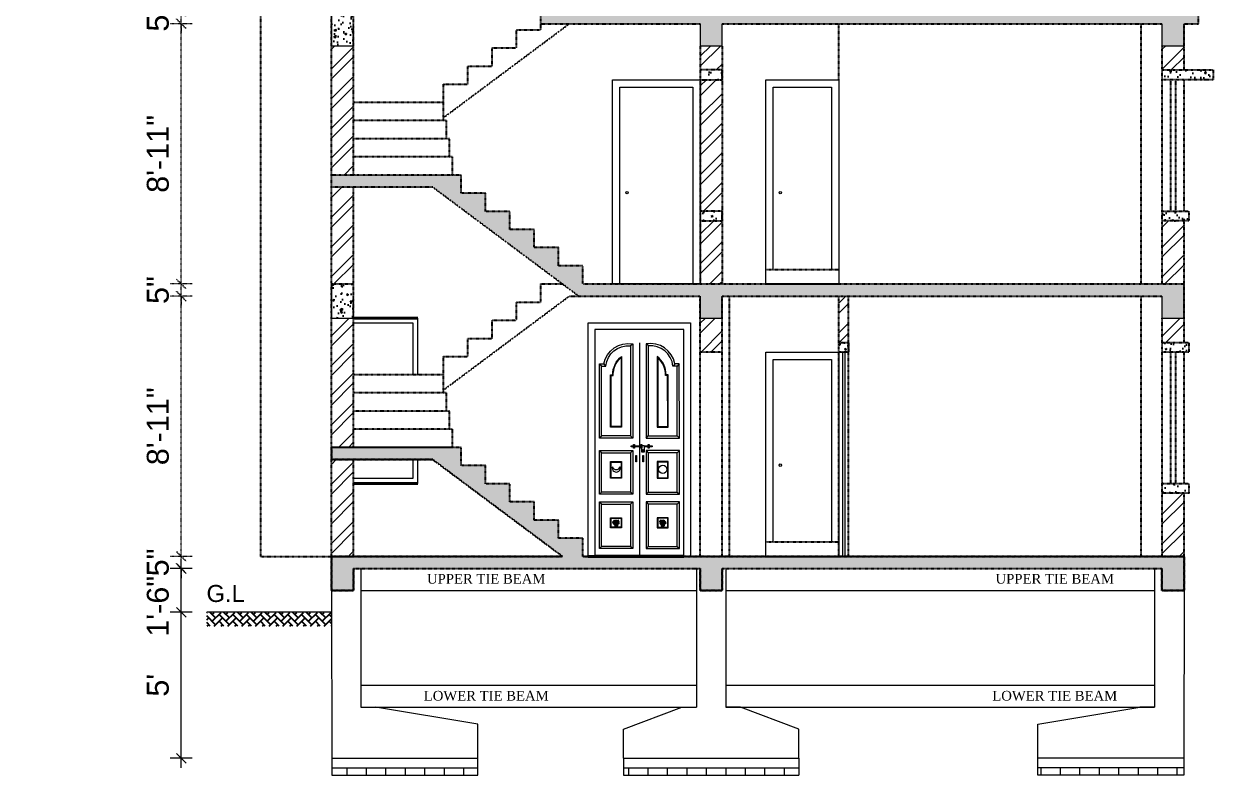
# Model space of a CAD drawing. Header units: inches. Extents: x -111 to 45239, y -6849 to 1261.
# Drawn here: x 26118.9 to 26607.8, y -5970.6 to -5661.6 of the extents above; entities that cross this region are included whole.
import ezdxf

# ---------------------------------------------------------------- set-up
doc = ezdxf.new("R2010")
doc.units = ezdxf.units.IN
doc.header["$LTSCALE"] = 0.5
doc.header["$MEASUREMENT"] = 0
doc.header["$PDMODE"] = 66
doc.linetypes.add('DASH', pattern=[0.35, 0.25, -0.1])
doc.layers.add('A-Wall', color=7, linetype='Continuous')
for name, color, linetype, lineweight in [('A_Title Text', 105, 'Continuous', 60), ('Dimention', 5, 'Continuous', 20), ('door', 202, 'Continuous', 5), ('ELEVATION', 85, 'Continuous', 9), ('Toilet', 7, 'Continuous', 25), ('wall', 20, 'Continuous', 40), ('window', 6, 'Continuous', 13)]:
    doc.layers.add(name, color=color, linetype=linetype, lineweight=lineweight)
doc.styles.add('arial', font='arial.ttf')
doc.styles.get("Standard").update_dxf_attribs({"font": 'arial.ttf'})
doc.dimstyles.new('Sudeep', dxfattribs={"dimtxt": 6, "dimasz": 4, "dimexe": 4.5, "dimexo": 4.5, "dimgap": 5, "dimtad": 1, "dimdec": 0, "dimlunit": 4, "dimtxsty": 'arial', "dimblk": 'OBLIQUE', "dimcen": 250, "dimdle": 4, "dimclrd": 86, "dimclre": 5, "dimclrt": 1, "dimadec": 0, "dimazin": 0, "dimtfac": 1, "dimtdec": 0, "dimtix": 1, "dimtmove": 1, "dimatfit": 3, "dimldrblk": 'OBLIQUE', "dimfxl": 4.5, "dimfxlon": 1, "dimfrac": 2, "dimlwd": 15, "dimlwe": 13, "dimarcsym": 0})
pattern_1 = [(50, (6466.97, -3563.903), (7.1726018, -0.6275213), [0.75, -8.25]), (355, (6466.97, -3563.903), (-1.3875133, 7.5219213), [0.6, -6.6]), (100.451444, (6467.568, -3563.955), (5.7850885, 6.8944), [0.637402, -7.011421]), (46.1842, (6466.97, -3561.903), (10.6724133, -1.655193), [1.125, -12.375]), (96.635635, (6467.859, -3562.041), (9.3466195, 9.741186), [0.9561034, -10.5171376]), (351.184164, (6466.97, -3561.903), (9.3466195, 9.741186), [0.9, -9.9]), (21, (6467.97, -3562.403), (5.9690705, -4.0261889), [0.75, -8.25]), (326, (6467.97, -3562.403), (2.4331533, 7.2515005), [0.6, -6.6]), (71.451445, (6468.4675, -3562.738), (8.4022238, 3.2253115), [0.637402, -7.011421]), (37.5, (6466.97, -3563.9027), (0.12159855, 3.32893854), [0, -6.52, 0, -6.7, 0, -6.625]), (7.5, (6466.97, -3563.9027), (2.6306954, 3.9441171), [0, -3.82, 0, -6.37, 0, -2.525]), (327.5, (6464.74, -3563.9027), (5.33822436, -0.2255487), [0, -2.5, 0, -7.8, 0, -10.35]), (317.5, (6463.74, -3563.9027), (5.8318617, 1.0010498), [0, -3.25, 0, -5.18, 0, -7.35])]
pattern_2 = [(45, (6466.97, -3563.903), (-6.098796, 6.098796), []), (45, (6471.036, -3563.903), (-6.098796, 6.098796), [])]

# ---------------------------------------------------------------- blocks, each defined once
blk = doc.blocks.new('_Oblique')
at = {"color": 0, "linetype": 'ByBlock', "lineweight": -2}
blk.add_line((-0.5, -0.5), (0.5, 0.5), dxfattribs=at)
blk = doc.blocks.new('*D1497')
at = {"layer": 'A_Title Text', "color": 86, "lineweight": 15, "transparency": 16777216}
blk.add_line((26183.62, -5967.61), (26183.62, -5899.61), dxfattribs=at)
at = {"layer": 'A_Title Text', "color": 5, "lineweight": 13, "transparency": 16777216}
for p, q in [((26188.12, -5903.61), (26179.12, -5903.61)), ((26188.12, -5963.61), (26179.12, -5963.61))]:
    blk.add_line(p, q, dxfattribs=at)
at = {"layer": 'Defpoints', "color": 0, "transparency": 16777216}
for p in [(26183.62, -5903.61), (26245.41, -5903.61), (26245.49, -5963.61)]:
    blk.add_point(p, dxfattribs=at)
at = {"layer": 'A_Title Text', "color": 86, "lineweight": 15, "transparency": 16777216, "xscale": 4, "yscale": 4, "zscale": 4}
for p, rotation in [((26183.62, -5903.61), 90), ((26183.62, -5963.61), 270)]:
    blk.add_blockref('_Oblique', p, dxfattribs=dict(at, rotation=rotation))
at = {"layer": 'A_Title Text', "color": 1, "transparency": 16777216, "insert": (26174.04, -5933.61), "char_height": 9, "attachment_point": 5, "rotation": 90, "style": 'arial'}
blk.add_mtext("5'", dxfattribs=at)
blk = doc.blocks.new('*D1495')
at = {"layer": 'A_Title Text', "color": 86, "lineweight": 15, "transparency": 16777216}
blk.add_line((26183.62, -5907.61), (26183.62, -5881.61), dxfattribs=at)
at = {"layer": 'A_Title Text', "color": 5, "lineweight": 13, "transparency": 16777216}
for p, q in [((26188.12, -5885.61), (26179.12, -5885.61)), ((26188.12, -5903.61), (26179.12, -5903.61))]:
    blk.add_line(p, q, dxfattribs=at)
at = {"layer": 'Defpoints', "color": 0, "transparency": 16777216}
for p in [(26183.62, -5885.61), (26254.46, -5885.61), (26245.41, -5903.61)]:
    blk.add_point(p, dxfattribs=at)
at = {"layer": 'A_Title Text', "color": 86, "lineweight": 15, "transparency": 16777216, "xscale": 4, "yscale": 4, "zscale": 4}
for p, rotation in [((26183.62, -5885.61), 90), ((26183.62, -5903.61), 270)]:
    blk.add_blockref('_Oblique', p, dxfattribs=dict(at, rotation=rotation))
at = {"layer": 'A_Title Text', "color": 1, "transparency": 16777216, "insert": (26174.03, -5901.15), "char_height": 9, "attachment_point": 5, "rotation": 90, "style": 'arial'}
blk.add_mtext('1\'-6"', dxfattribs=at)
blk = doc.blocks.new('*D1496')
at = {"layer": 'A_Title Text', "color": 86, "linetype": 'DASH', "lineweight": 15, "ltscale": 0.1, "transparency": 16777216}
for p, q in [((26183.62, -5880.61), (26183.62, -5876.61)), ((26183.62, -5885.61), (26183.62, -5880.61)), ((26183.62, -5885.61), (26183.62, -5889.61))]:
    blk.add_line(p, q, dxfattribs=at)
at = {"layer": 'A_Title Text', "color": 5, "linetype": 'DASH', "lineweight": 13, "ltscale": 0.1, "transparency": 16777216}
for p, q in [((26188.12, -5880.61), (26179.12, -5880.61)), ((26188.12, -5885.61), (26179.12, -5885.61))]:
    blk.add_line(p, q, dxfattribs=at)
at = {"layer": 'Defpoints', "color": 0, "linetype": 'DASH', "ltscale": 0.1, "transparency": 16777216}
for p in [(26183.62, -5880.61), (26216.35, -5880.61), (26254.46, -5885.61)]:
    blk.add_point(p, dxfattribs=at)
at = {"layer": 'A_Title Text', "color": 86, "linetype": 'DASH', "lineweight": 15, "ltscale": 0.1, "transparency": 16777216, "xscale": 4, "yscale": 4, "zscale": 4}
for p, rotation in [((26183.62, -5880.61), 270), ((26183.62, -5885.61), 90)]:
    blk.add_blockref('_Oblique', p, dxfattribs=dict(at, rotation=rotation))
at = {"layer": 'A_Title Text', "color": 1, "linetype": 'DASH', "ltscale": 0.1, "transparency": 16777216, "insert": (26174.04, -5883.11), "char_height": 9, "attachment_point": 5, "rotation": 90, "style": 'arial'}
blk.add_mtext('5"', dxfattribs=at)
blk = doc.blocks.new('*D1498')
at = {"layer": 'A_Title Text', "color": 86, "linetype": 'DASH', "lineweight": 15, "ltscale": 0.1, "transparency": 16777216}
blk.add_line((26183.62, -5884.61), (26183.62, -5769.61), dxfattribs=at)
at = {"layer": 'A_Title Text', "color": 5, "linetype": 'DASH', "lineweight": 13, "ltscale": 0.1, "transparency": 16777216}
for p, q in [((26188.12, -5773.61), (26179.12, -5773.61)), ((26188.12, -5880.61), (26179.12, -5880.61))]:
    blk.add_line(p, q, dxfattribs=at)
at = {"layer": 'Defpoints', "color": 0, "linetype": 'DASH', "ltscale": 0.1, "transparency": 16777216}
for p in [(26183.62, -5773.61), (26347, -5773.61), (26216.35, -5880.61)]:
    blk.add_point(p, dxfattribs=at)
at = {"layer": 'A_Title Text', "color": 86, "linetype": 'DASH', "lineweight": 15, "ltscale": 0.1, "transparency": 16777216, "xscale": 4, "yscale": 4, "zscale": 4}
for p, rotation in [((26183.62, -5773.61), 90), ((26183.62, -5880.61), 270)]:
    blk.add_blockref('_Oblique', p, dxfattribs=dict(at, rotation=rotation))
at = {"layer": 'A_Title Text', "color": 1, "linetype": 'DASH', "ltscale": 0.1, "transparency": 16777216, "insert": (26174.03, -5827.11), "char_height": 9, "attachment_point": 5, "rotation": 90, "style": 'arial'}
blk.add_mtext('8\'-11"', dxfattribs=at)
blk = doc.blocks.new('*D1499')
at = {"layer": 'A_Title Text', "color": 86, "linetype": 'DASH', "lineweight": 15, "ltscale": 0.1, "transparency": 16777216}
for p, q in [((26183.62, -5768.61), (26183.62, -5764.61)), ((26183.62, -5773.61), (26183.62, -5768.61)), ((26183.62, -5773.61), (26183.62, -5777.61))]:
    blk.add_line(p, q, dxfattribs=at)
at = {"layer": 'A_Title Text', "color": 5, "linetype": 'DASH', "lineweight": 13, "ltscale": 0.1, "transparency": 16777216}
for p, q in [((26188.12, -5768.61), (26179.12, -5768.61)), ((26188.12, -5773.61), (26179.12, -5773.61))]:
    blk.add_line(p, q, dxfattribs=at)
at = {"layer": 'Defpoints', "color": 0, "linetype": 'DASH', "ltscale": 0.1, "transparency": 16777216}
for p in [(26183.62, -5768.61), (26348.67, -5768.61), (26347, -5773.61)]:
    blk.add_point(p, dxfattribs=at)
at = {"layer": 'A_Title Text', "color": 86, "linetype": 'DASH', "lineweight": 15, "ltscale": 0.1, "transparency": 16777216, "xscale": 4, "yscale": 4, "zscale": 4}
for p, rotation in [((26183.62, -5768.61), 270), ((26183.62, -5773.61), 90)]:
    blk.add_blockref('_Oblique', p, dxfattribs=dict(at, rotation=rotation))
at = {"layer": 'A_Title Text', "color": 1, "linetype": 'DASH', "ltscale": 0.1, "transparency": 16777216, "insert": (26174.04, -5771.11), "char_height": 9, "attachment_point": 5, "rotation": 90, "style": 'arial'}
blk.add_mtext('5"', dxfattribs=at)
blk = doc.blocks.new('*D1500')
at = {"layer": 'A_Title Text', "color": 5, "linetype": 'DASH', "lineweight": 13, "ltscale": 0.1, "transparency": 16777216}
for p, q in [((26188.12, -5661.61), (26179.12, -5661.61)), ((26188.12, -5768.61), (26179.12, -5768.61))]:
    blk.add_line(p, q, dxfattribs=at)
at = {"layer": 'A_Title Text', "color": 86, "linetype": 'DASH', "lineweight": 15, "ltscale": 0.1, "transparency": 16777216}
blk.add_line((26183.62, -5772.61), (26183.62, -5657.61), dxfattribs=at)
at = {"layer": 'Defpoints', "color": 0, "linetype": 'DASH', "ltscale": 0.1, "transparency": 16777216}
for p in [(26183.62, -5661.61), (26343.12, -5661.61), (26348.67, -5768.61)]:
    blk.add_point(p, dxfattribs=at)
at = {"layer": 'A_Title Text', "color": 86, "linetype": 'DASH', "lineweight": 15, "ltscale": 0.1, "transparency": 16777216, "xscale": 4, "yscale": 4, "zscale": 4}
for p, rotation in [((26183.62, -5661.61), 90), ((26183.62, -5768.61), 270)]:
    blk.add_blockref('_Oblique', p, dxfattribs=dict(at, rotation=rotation))
at = {"layer": 'A_Title Text', "color": 1, "linetype": 'DASH', "ltscale": 0.1, "transparency": 16777216, "insert": (26174.03, -5715.11), "char_height": 9, "attachment_point": 5, "rotation": 90, "style": 'arial'}
blk.add_mtext('8\'-11"', dxfattribs=at)
blk = doc.blocks.new('*D1501')
at = {"layer": 'A_Title Text', "color": 5, "linetype": 'DASH', "lineweight": 13, "ltscale": 0.1, "transparency": 16777216}
for p, q in [((26188.12, -5656.61), (26179.12, -5656.61)), ((26188.12, -5661.61), (26179.12, -5661.61))]:
    blk.add_line(p, q, dxfattribs=at)
at = {"layer": 'A_Title Text', "color": 86, "linetype": 'DASH', "lineweight": 15, "ltscale": 0.1, "transparency": 16777216}
for p, q in [((26183.62, -5656.61), (26183.62, -5652.61)), ((26183.62, -5661.61), (26183.62, -5656.61)), ((26183.62, -5661.61), (26183.62, -5665.61))]:
    blk.add_line(p, q, dxfattribs=at)
at = {"layer": 'Defpoints', "color": 0, "linetype": 'DASH', "ltscale": 0.1, "transparency": 16777216}
for p in [(26183.62, -5656.61), (26331.46, -5656.61), (26343.12, -5661.61)]:
    blk.add_point(p, dxfattribs=at)
at = {"layer": 'A_Title Text', "color": 86, "linetype": 'DASH', "lineweight": 15, "ltscale": 0.1, "transparency": 16777216, "xscale": 4, "yscale": 4, "zscale": 4}
for p, rotation in [((26183.62, -5656.61), 270), ((26183.62, -5661.61), 90)]:
    blk.add_blockref('_Oblique', p, dxfattribs=dict(at, rotation=rotation))
at = {"layer": 'A_Title Text', "color": 1, "linetype": 'DASH', "ltscale": 0.1, "transparency": 16777216, "insert": (26174.04, -5659.11), "char_height": 9, "attachment_point": 5, "rotation": 90, "style": 'arial'}
blk.add_mtext('5"', dxfattribs=at)
blk = doc.blocks.new('*D1507')
at = {"layer": 'A_Title Text', "color": 86, "linetype": 'DASH', "lineweight": 15, "ltscale": 0.1, "transparency": 16777216}
blk.add_line((-95.9, -5456.61), (-95.9, -5884.61), dxfattribs=at)
at = {"layer": 'A_Title Text', "color": 5, "linetype": 'DASH', "lineweight": 13, "ltscale": 0.1, "transparency": 16777216}
for p, q in [((-91.4, -5460.61), (-100.4, -5460.61)), ((-91.4, -5880.61), (-100.4, -5880.61))]:
    blk.add_line(p, q, dxfattribs=at)
at = {"layer": 'Defpoints', "color": 0, "linetype": 'DASH', "ltscale": 0.1, "transparency": 16777216}
for p in [(26245.41, -5460.61), (-95.9, -5880.61), (0, -5880.61)]:
    blk.add_point(p, dxfattribs=at)
at = {"layer": 'A_Title Text', "color": 86, "linetype": 'DASH', "lineweight": 15, "ltscale": 0.1, "transparency": 16777216, "xscale": 4, "yscale": 4, "zscale": 4}
for p, rotation in [((-95.9, -5460.61), 90), ((-95.9, -5880.61), 270)]:
    blk.add_blockref('_Oblique', p, dxfattribs=dict(at, rotation=rotation))
at = {"layer": 'A_Title Text', "color": 1, "linetype": 'DASH', "ltscale": 0.1, "transparency": 16777216, "insert": (-105.5, -5670.61), "char_height": 9, "attachment_point": 5, "rotation": 90, "style": 'arial'}
blk.add_mtext("35'", dxfattribs=at)

msp = doc.modelspace()

# ---------------------------------------------------------------- hatches: boundary and pattern name
at = {"ltscale": 5}
h = msp.add_hatch(dxfattribs=at)
h.set_pattern_fill('AR-HBONE', color=1, scale=0.5, style=0)
h.set_pattern_definition([(135, (1289186.6384, 758555.7427), (-2e-16, 2.8284271247), [6, -2]), (45, (1289185.2242, 758557.1569), (-2e-16, 2.8284271247), [6, -2])])
h.paths.add_polyline_path([(26245.41, -5909.31), (26245.41, -5903.66), (26194.1, -5903.66), (26194.1, -5909.31)])
at = {"layer": 'A-Wall', "ltscale": 40, "true_color": 0xf26722}
h = msp.add_hatch(dxfattribs=at)
h.set_pattern_fill('AR-CONC', color=30)
h.set_pattern_definition(pattern_1)
h.paths.add_polyline_path([(26245.41, -5670.61), (26254.47, -5670.61), (26254.47, -5661.61), (26254.47, -5656.61), (26245.41, -5656.61)])
h = msp.add_hatch(dxfattribs=at)
h.set_pattern_fill('AR-CONC', color=30)
h.set_pattern_definition(pattern_1)
h.paths.add_polyline_path([(26405.97, -5661.61), (26586.69, -5661.61), (26586.69, -5670.61), (26595.85, -5670.61), (26595.85, -5661.61), (26601.85, -5661.61), (26601.85, -5656.61), (26595.85, -5656.61), (26331.46, -5656.61), (26331.46, -5661.61), (26396.97, -5661.61), (26396.97, -5670.61), (26405.97, -5670.61)])
h = msp.add_hatch(dxfattribs=at)
h.set_pattern_fill('AR-CONC', color=30)
h.set_pattern_definition(pattern_1)
h.paths.add_polyline_path([(26405.97, -5684.61), (26405.97, -5680.61), (26396.97, -5680.61), (26396.97, -5684.61)])
h = msp.add_hatch(dxfattribs=at)
h.set_pattern_fill('AR-CONC', color=30)
h.set_pattern_definition(pattern_1)
h.paths.add_polyline_path([(26595.85, -5684.61), (26607.85, -5684.61), (26607.85, -5680.61), (26586.85, -5680.61), (26586.85, -5684.61)])
h = msp.add_hatch(dxfattribs=at)
h.set_pattern_fill('AR-CONC', color=30)
h.set_pattern_definition(pattern_1)
h.paths.add_polyline_path([(26396.97, -5773.61), (26396.97, -5782.61), (26405.97, -5782.61), (26405.97, -5773.61), (26586.69, -5773.61), (26586.69, -5782.61), (26595.85, -5782.61), (26595.85, -5768.61), (26348.67, -5768.61), (26348.67, -5761.14), (26338.67, -5761.14), (26338.67, -5753.67), (26328.67, -5753.67), (26328.67, -5746.21), (26318.67, -5746.21), (26318.67, -5738.74), (26308.67, -5738.74), (26308.67, -5731.27), (26298.67, -5731.27), (26298.67, -5723.81), (26295.17, -5723.81), (26245.41, -5723.81), (26245.41, -5728.81), (26287, -5728.81), (26347, -5773.61)])
h = msp.add_hatch(dxfattribs=at)
h.set_pattern_fill('AR-CONC', color=30)
h.set_pattern_definition(pattern_1)
h.paths.add_polyline_path([(26396.97, -5738.61), (26396.97, -5742.61), (26405.97, -5742.61), (26405.97, -5738.61)])
h = msp.add_hatch(dxfattribs=at)
h.set_pattern_fill('AR-CONC', color=30)
h.set_pattern_definition(pattern_1)
h.paths.add_polyline_path([(26597.85, -5738.61), (26595.85, -5738.61), (26586.85, -5738.61), (26586.85, -5742.61), (26597.85, -5742.61)])
h = msp.add_hatch(dxfattribs=at)
h.set_pattern_fill('AR-CONC', color=30)
h.set_pattern_definition(pattern_1)
h.paths.add_polyline_path([(26245.41, -5782.61), (26254.47, -5782.61), (26254.47, -5768.61), (26245.41, -5768.61)])
h = msp.add_hatch(dxfattribs=at)
h.set_pattern_fill('AR-CONC', color=30)
h.set_pattern_definition(pattern_1)
h.paths.add_polyline_path([(26457.97, -5792.61), (26453.97, -5792.61), (26453.97, -5796.61), (26457.97, -5796.61)])
h = msp.add_hatch(dxfattribs=at)
h.set_pattern_fill('AR-CONC', color=30)
h.set_pattern_definition(pattern_1)
h.paths.add_polyline_path([(26597.85, -5796.61), (26597.85, -5792.61), (26586.85, -5792.61), (26586.85, -5796.61)])
h = msp.add_hatch(dxfattribs=at)
h.set_pattern_fill('AR-CONC', color=30)
h.set_pattern_definition(pattern_1)
h.paths.add_polyline_path([(26595.85, -5880.61), (26586.85, -5880.61), (26348.67, -5880.61), (26348.67, -5873.14), (26338.67, -5873.14), (26338.67, -5865.67), (26328.67, -5865.67), (26328.67, -5858.21), (26318.67, -5858.21), (26318.67, -5850.74), (26308.67, -5850.74), (26308.67, -5843.27), (26298.67, -5843.27), (26298.67, -5835.81), (26295.17, -5835.81), (26245.41, -5835.81), (26245.41, -5840.81), (26287, -5840.81), (26340.31, -5880.61), (26245.41, -5880.61), (26245.41, -5894.61), (26254.47, -5894.61), (26254.47, -5885.61), (26396.97, -5885.61), (26396.97, -5894.61), (26405.97, -5894.61), (26405.97, -5885.61), (26586.69, -5885.61), (26586.69, -5894.61), (26595.85, -5894.61)])
h = msp.add_hatch(dxfattribs=at)
h.set_pattern_fill('AR-CONC', color=30)
h.set_pattern_definition(pattern_1)
h.paths.add_polyline_path([(26597.85, -5854.61), (26597.85, -5850.61), (26595.85, -5850.61), (26586.85, -5850.61), (26586.85, -5854.61)])
at = {"layer": 'Dimention', "ltscale": 40, "true_color": 0xf26722}
h = msp.add_hatch(dxfattribs=at)
h.set_pattern_fill('ANSI32', color=30, scale=23)
h.set_pattern_definition(pattern_2)
h.paths.add_polyline_path([(26245.41, -5723.81), (26254.47, -5723.81), (26254.47, -5670.61), (26245.41, -5670.61)])
h = msp.add_hatch(dxfattribs=at)
h.set_pattern_fill('ANSI32', color=30, scale=23)
h.set_pattern_definition(pattern_2)
h.paths.add_polyline_path([(26405.97, -5680.61), (26405.97, -5670.61), (26396.97, -5670.61), (26396.97, -5680.61)])
h = msp.add_hatch(dxfattribs=at)
h.set_pattern_fill('ANSI32', color=30, scale=23)
h.set_pattern_definition(pattern_2)
h.paths.add_polyline_path([(26595.85, -5670.61), (26586.85, -5670.61), (26586.85, -5680.61), (26595.85, -5680.61)])
h = msp.add_hatch(dxfattribs=at)
h.set_pattern_fill('ANSI32', color=30, scale=23)
h.set_pattern_definition(pattern_2)
h.paths.add_polyline_path([(26396.97, -5738.61), (26405.97, -5738.61), (26405.97, -5684.61), (26396.97, -5684.61)])
h = msp.add_hatch(dxfattribs=at)
h.set_pattern_fill('ANSI32', color=30, scale=23)
h.set_pattern_definition(pattern_2)
h.paths.add_polyline_path([(26245.41, -5768.61), (26254.47, -5768.61), (26254.47, -5728.81), (26245.41, -5728.81)])
h = msp.add_hatch(dxfattribs=at)
h.set_pattern_fill('ANSI32', color=30, scale=23)
h.set_pattern_definition(pattern_2)
h.paths.add_polyline_path([(26396.97, -5768.61), (26405.97, -5768.61), (26405.97, -5742.61), (26396.97, -5742.61)])
h = msp.add_hatch(dxfattribs=at)
h.set_pattern_fill('ANSI32', color=30, scale=23)
h.set_pattern_definition(pattern_2)
h.paths.add_polyline_path([(26586.85, -5768.61), (26595.85, -5768.61), (26595.85, -5742.61), (26586.85, -5742.61)])
h = msp.add_hatch(dxfattribs=at)
h.set_pattern_fill('ANSI32', color=30, scale=23)
h.set_pattern_definition(pattern_2)
h.paths.add_polyline_path([(26457.97, -5773.61), (26453.97, -5773.61), (26453.97, -5792.61), (26457.97, -5792.61)])
h = msp.add_hatch(dxfattribs=at)
h.set_pattern_fill('ANSI32', color=30, scale=23)
h.set_pattern_definition(pattern_2)
h.paths.add_polyline_path([(26245.41, -5835.81), (26254.47, -5835.81), (26254.47, -5782.61), (26245.41, -5782.61)])
h = msp.add_hatch(dxfattribs=at)
h.set_pattern_fill('ANSI32', color=30, scale=23)
h.set_pattern_definition(pattern_2)
h.paths.add_polyline_path([(26396.97, -5796.61), (26405.97, -5796.61), (26405.97, -5782.61), (26396.97, -5782.61)])
h = msp.add_hatch(dxfattribs=at)
h.set_pattern_fill('ANSI32', color=30, scale=23)
h.set_pattern_definition(pattern_2)
h.paths.add_polyline_path([(26586.85, -5792.61), (26595.85, -5792.61), (26595.85, -5782.61), (26586.85, -5782.61)])
h = msp.add_hatch(dxfattribs=at)
h.set_pattern_fill('ANSI32', color=30, scale=23)
h.set_pattern_definition(pattern_2)
h.paths.add_polyline_path([(26254.47, -5840.81), (26245.41, -5840.81), (26245.41, -5880.61), (26254.47, -5880.61)])
h = msp.add_hatch(dxfattribs=at)
h.set_pattern_fill('ANSI32', color=30, scale=23)
h.set_pattern_definition(pattern_2)
h.paths.add_polyline_path([(26595.85, -5854.61), (26586.85, -5854.61), (26586.85, -5880.61), (26595.85, -5880.61)])
at = {"layer": 'ELEVATION'}
h = msp.add_hatch(dxfattribs=at)
h.set_pattern_fill('AR-B88', color=256)
h.set_pattern_definition([(0, (-79028.218, 11000.805), (0, 8), []), (90, (-79028.218, 11000.805), (-4, 8), [8, -8])])
h.paths.add_polyline_path([(26245.49, -5967.61), (26245.49, -5970.61), (26305.49, -5970.61), (26305.49, -5967.61)])
h = msp.add_hatch(dxfattribs=at)
h.set_pattern_fill('AR-B88', color=256)
h.set_pattern_definition([(0, (-79032.439, 11000.805), (0, 8), []), (90, (-79032.439, 11000.805), (-4, 8), [8, -8])])
h.paths.add_polyline_path([(26437.47, -5970.61), (26437.47, -5967.61), (26365.47, -5967.61), (26365.47, -5970.61)])
h = msp.add_hatch(dxfattribs=at)
h.set_pattern_fill('AR-B88', color=256)
h.set_pattern_definition([(0, (-79006.9305, 11000.805), (0, 8), []), (90, (-79006.9305, 11000.805), (-4, 8), [8, -8])])
h.paths.add_polyline_path([(26595.74, -5970.61), (26595.74, -5967.61), (26535.74, -5967.61), (26535.74, -5970.61)])

# ---------------------------------------------------------------- linework, layer by layer
at = {"layer": 'door'}
for p, q in [((26350.97, -5880.61), (26350.94, -5784.61)), ((26350.94, -5784.61), (26392.94, -5784.61)), ((26353.68, -5787.35), (26353.71, -5880.61)), ((26390.2, -5787.35), (26353.68, -5787.35)), ((26390.23, -5880.61), (26390.2, -5787.35)), ((26392.94, -5784.61), (26392.97, -5880.61)), ((26368.29, -5793.97), (26369.2, -5793.21)), ((26371.94, -5792.82), (26371.97, -5880.15)), ((26375.6, -5793.97), (26374.68, -5793.21)), ((26355.51, -5801.42), (26356.42, -5802.34)), ((26357.34, -5801.42), (26358, -5802.34)), ((26386.55, -5801.42), (26385.89, -5802.34)), ((26388.38, -5801.42), (26387.46, -5802.34)), ((26356.45, -5831.1), (26355.53, -5832.01)), ((26369.23, -5832.01), (26368.32, -5831.1)), ((26374.71, -5832.01), (26375.62, -5831.1)), ((26387.49, -5831.1), (26388.4, -5832.01)), ((26355.53, -5837.1), (26356.45, -5838.02)), ((26369.23, -5837.1), (26368.32, -5838.02)), ((26374.71, -5837.1), (26375.62, -5838.02)), ((26388.4, -5837.1), (26387.49, -5838.02)), ((26356.45, -5854.17), (26355.53, -5855.08)), ((26369.23, -5855.08), (26368.32, -5854.17)), ((26374.71, -5855.08), (26375.62, -5854.17)), ((26387.49, -5854.17), (26388.4, -5855.08)), ((26355.53, -5858.17), (26356.45, -5859.09)), ((26369.23, -5858.17), (26368.32, -5859.09)), ((26374.71, -5858.17), (26375.62, -5859.09)), ((26388.4, -5858.17), (26387.49, -5859.09)), ((26361.45, -5866.99), (26360.85, -5866.65)), ((26361.45, -5866.99), (26360.9, -5866.93)), ((26361.4, -5866.74), (26361.04, -5866.17)), ((26361.4, -5866.74), (26361.21, -5866.69)), ((26361.95, -5866.59), (26361.26, -5866.2)), ((26361.85, -5866.59), (26361.31, -5866.35)), ((26361.55, -5866.2), (26361.36, -5865.95)), ((26361.65, -5867.04), (26361.4, -5866.74)), ((26361.6, -5867.14), (26361.4, -5867.14)), ((26361.75, -5866), (26361.45, -5865.9)), ((26361.55, -5866.59), (26361.45, -5866.55)), ((26361.75, -5867.28), (26361.45, -5866.99)), ((26361.55, -5866.2), (26361.7, -5865.86)), ((26361.55, -5866.59), (26361.55, -5866.2)), ((26361.65, -5867.04), (26361.55, -5866.59)), ((26361.75, -5867.28), (26361.65, -5867.04)), ((26361.75, -5866), (26361.95, -5865.76)), ((26362.44, -5866.64), (26361.75, -5866)), ((26361.95, -5867.38), (26361.75, -5867.28)), ((26361.95, -5866.59), (26361.85, -5866.59)), ((26361.91, -5866.16), (26362.1, -5866)), ((26362, -5865.85), (26361.95, -5865.61)), ((26361.95, -5866.59), (26362.44, -5866.05)), ((26362.19, -5867.43), (26361.95, -5866.59)), ((26362.1, -5867.63), (26361.95, -5867.38)), ((26362.08, -5865.92), (26362, -5865.85)), ((26362.12, -5865.86), (26362.04, -5865.7)), ((26362.04, -5866.27), (26362.05, -5865.94)), ((26362.05, -5865.94), (26362.19, -5865.78)), ((26362.05, -5866.15), (26362.19, -5866.02)), ((26362.1, -5866), (26362.2, -5865.54)), ((26362.44, -5866.05), (26362.19, -5865.66)), ((26362.19, -5866.02), (26362.27, -5865.85)), ((26362.19, -5867.43), (26362.39, -5867.09)), ((26362.3, -5865.85), (26362.35, -5865.56)), ((26362.54, -5865.86), (26362.39, -5865.81)), ((26362.39, -5867.09), (26362.44, -5866.64)), ((26362.44, -5866.05), (26362.74, -5865.9)), ((26362.49, -5866.59), (26362.54, -5866.35)), ((26362.59, -5866.99), (26362.49, -5866.59)), ((26362.54, -5865.86), (26362.64, -5865.71)), ((26362.79, -5866.2), (26362.54, -5865.86)), ((26362.54, -5866.35), (26362.88, -5866.15)), ((26362.69, -5867.33), (26362.59, -5866.99)), ((26362.64, -5867.58), (26362.69, -5867.33)), ((26362.76, -5866.05), (26362.71, -5865.68)), ((26362.74, -5865.9), (26362.88, -5865.66)), ((26362.93, -5866.3), (26362.76, -5866.05)), ((26362.98, -5866.55), (26362.83, -5865.86)), ((26362.83, -5867.58), (26363.08, -5866.89)), ((26362.88, -5866.15), (26363.18, -5865.76)), ((26362.93, -5865.97), (26362.98, -5865.66)), ((26362.99, -5866.15), (26362.93, -5865.97)), ((26362.93, -5867.33), (26362.98, -5866.55)), ((26362.98, -5866.25), (26363.03, -5865.81)), ((26363.18, -5866.79), (26362.98, -5866.25)), ((26363.08, -5866.89), (26363.38, -5866.64)), ((26363.23, -5865.63), (26363.27, -5865.76)), ((26363.23, -5866.77), (26363.31, -5866.52)), ((26363.26, -5865.91), (26363.29, -5865.68)), ((26363.26, -5865.89), (26363.34, -5865.78)), ((26363.31, -5866.52), (26363.26, -5865.91)), ((26363.28, -5865.75), (26363.42, -5865.61)), ((26363.28, -5865.82), (26363.37, -5865.71)), ((26363.29, -5865.68), (26363.36, -5865.63)), ((26363.31, -5866.52), (26363.41, -5866.21)), ((26363.38, -5866.64), (26363.43, -5866.3)), ((26363.38, -5866.64), (26363.57, -5866.35)), ((26363.41, -5866.21), (26363.65, -5866)), ((26363.43, -5866.3), (26363.57, -5866.1)), ((26363.48, -5866.5), (26363.52, -5866.3)), ((26363.52, -5866.3), (26363.62, -5866.2)), ((26380.52, -5866.21), (26380.28, -5866)), ((26380.41, -5866.3), (26380.31, -5866.2)), ((26380.51, -5866.3), (26380.36, -5866.1)), ((26380.56, -5866.64), (26380.36, -5866.35)), ((26380.46, -5866.5), (26380.41, -5866.3)), ((26380.65, -5865.75), (26380.51, -5865.61)), ((26380.56, -5866.64), (26380.51, -5866.3)), ((26380.62, -5866.52), (26380.52, -5866.21)), ((26380.66, -5865.82), (26380.56, -5865.71)), ((26380.85, -5866.89), (26380.56, -5866.64)), ((26380.65, -5865.68), (26380.57, -5865.63)), ((26380.67, -5865.89), (26380.6, -5865.78)), ((26380.62, -5866.52), (26380.68, -5865.91)), ((26380.71, -5866.77), (26380.62, -5866.52)), ((26380.68, -5865.91), (26380.65, -5865.68)), ((26380.71, -5865.63), (26380.66, -5865.76)), ((26381.05, -5866.15), (26380.75, -5865.76)), ((26380.75, -5866.79), (26380.95, -5866.25)), ((26381.1, -5867.58), (26380.85, -5866.89)), ((26380.95, -5866.25), (26380.9, -5865.81)), ((26380.94, -5866.15), (26381, -5865.97)), ((26381, -5865.97), (26380.95, -5865.66)), ((26380.95, -5866.55), (26381.1, -5865.86)), ((26381, -5867.33), (26380.95, -5866.55)), ((26381, -5866.3), (26381.18, -5866.05)), ((26381.2, -5865.9), (26381.05, -5865.66)), ((26381.4, -5866.35), (26381.05, -5866.15)), ((26381.15, -5866.2), (26381.4, -5865.86)), ((26381.18, -5866.05), (26381.22, -5865.68)), ((26381.49, -5866.05), (26381.2, -5865.9)), ((26381.25, -5867.33), (26381.35, -5866.99)), ((26381.3, -5867.58), (26381.25, -5867.33)), ((26381.4, -5865.86), (26381.3, -5865.71)), ((26381.35, -5866.99), (26381.45, -5866.59)), ((26381.4, -5865.86), (26381.54, -5865.81)), ((26381.45, -5866.59), (26381.4, -5866.35)), ((26381.49, -5866.05), (26381.74, -5865.66)), ((26381.49, -5866.64), (26382.18, -5866)), ((26381.99, -5866.59), (26381.49, -5866.05)), ((26381.54, -5867.09), (26381.49, -5866.64)), ((26381.74, -5867.43), (26381.54, -5867.09)), ((26381.63, -5865.85), (26381.58, -5865.56)), ((26381.74, -5866.02), (26381.67, -5865.85)), ((26381.83, -5866), (26381.73, -5865.54)), ((26381.89, -5866.15), (26381.74, -5866.02)), ((26381.74, -5867.43), (26381.99, -5866.59)), ((26381.88, -5865.94), (26381.75, -5865.78)), ((26381.81, -5865.86), (26381.9, -5865.7)), ((26382.03, -5866.16), (26381.83, -5866)), ((26381.84, -5867.63), (26381.99, -5867.38)), ((26381.86, -5865.92), (26381.94, -5865.85)), ((26381.89, -5866.27), (26381.88, -5865.94)), ((26381.94, -5865.85), (26381.98, -5865.61)), ((26382.18, -5866), (26381.99, -5865.76)), ((26381.99, -5866.59), (26382.68, -5866.2)), ((26381.99, -5866.59), (26382.09, -5866.59)), ((26381.99, -5867.38), (26382.18, -5867.28)), ((26382.09, -5866.59), (26382.63, -5866.35)), ((26382.18, -5866), (26382.48, -5865.9)), ((26382.18, -5867.28), (26382.48, -5866.99)), ((26382.18, -5867.28), (26382.28, -5867.04)), ((26382.38, -5866.2), (26382.23, -5865.86)), ((26382.28, -5867.04), (26382.38, -5866.59)), ((26382.28, -5867.04), (26382.53, -5866.74)), ((26382.33, -5867.14), (26382.53, -5867.14)), ((26382.38, -5866.2), (26382.58, -5865.95)), ((26382.38, -5866.59), (26382.38, -5866.2)), ((26382.38, -5866.59), (26382.48, -5866.55)), ((26382.48, -5866.99), (26383.09, -5866.65)), ((26382.48, -5866.99), (26383.03, -5866.93)), ((26382.53, -5866.74), (26382.89, -5866.17)), ((26382.53, -5866.74), (26382.73, -5866.69)), ((26362.39, -5867.78), (26362.1, -5867.63)), ((26362.39, -5867.68), (26362.19, -5867.43)), ((26362.39, -5867.78), (26362.83, -5867.58)), ((26362.39, -5867.78), (26362.64, -5867.58)), ((26362.39, -5867.78), (26362.39, -5867.68)), ((26381.54, -5867.78), (26381.1, -5867.58)), ((26381.54, -5867.78), (26381.3, -5867.58)), ((26381.54, -5867.68), (26381.74, -5867.43)), ((26381.54, -5867.78), (26381.84, -5867.63)), ((26381.54, -5867.78), (26381.54, -5867.68)), ((26356.45, -5876.5), (26355.53, -5877.41)), ((26369.23, -5877.41), (26368.32, -5876.5)), ((26374.71, -5877.41), (26375.62, -5876.5)), ((26387.49, -5876.5), (26388.4, -5877.41)), ((26353.71, -5880.61), (26350.97, -5880.61)), ((26353.71, -5880.15), (26390.23, -5880.15)), ((26392.97, -5880.61), (26390.23, -5880.61))]:
    msp.add_line(p, q, dxfattribs=at)
for points in [[(26360.97, -5684.61), (26396.97, -5684.61), (26396.97, -5768.61), (26360.97, -5768.61)], [(26423.97, -5684.61), (26453.97, -5684.61), (26453.97, -5768.61), (26423.97, -5768.61)], [(26423.97, -5796.61), (26453.97, -5796.61), (26453.97, -5880.61), (26423.97, -5880.61)], [(26355.53, -5837.1), (26369.23, -5837.1), (26369.23, -5855.08), (26355.53, -5855.08)], [(26356.45, -5838.02), (26368.32, -5838.02), (26368.32, -5854.17), (26356.45, -5854.17)], [(26369.53, -5834.64), (26369.95, -5834.64), (26369.95, -5836.17), (26369.53, -5836.17)], [(26372.51, -5834.64), (26372.93, -5834.64), (26372.93, -5836.17), (26372.51, -5836.17)], [(26372.98, -5835.02), (26373.99, -5835.02), (26373.99, -5837.71), (26372.98, -5837.71)], [(26373.42, -5836.73), (26373.54, -5836.73), (26373.54, -5837.32), (26373.42, -5837.32)], [(26388.4, -5837.1), (26374.71, -5837.1), (26374.71, -5855.08), (26388.4, -5855.08)], [(26375.53, -5834.64), (26375.95, -5834.64), (26375.95, -5836.17), (26375.53, -5836.17)], [(26387.49, -5838.02), (26375.62, -5838.02), (26375.62, -5854.17), (26387.49, -5854.17)], [(26360.1, -5841.67), (26364.66, -5841.67), (26364.66, -5848.52), (26360.1, -5848.52)], [(26360.33, -5841.9), (26364.44, -5841.9), (26364.44, -5848.29), (26360.33, -5848.29)], [(26370.54, -5839.11), (26370.77, -5839.11), (26370.77, -5841.8), (26370.54, -5841.8)], [(26373.36, -5839.11), (26373.59, -5839.11), (26373.59, -5841.8), (26373.36, -5841.8)], [(26383.84, -5841.67), (26379.27, -5841.67), (26379.27, -5848.52), (26383.84, -5848.52)], [(26383.61, -5841.9), (26379.5, -5841.9), (26379.5, -5848.29), (26383.61, -5848.29)], [(26369.23, -5877.41), (26355.53, -5877.41), (26355.53, -5858.17), (26369.23, -5858.17)], [(26368.32, -5876.5), (26356.45, -5876.5), (26356.45, -5859.09), (26368.32, -5859.09)], [(26374.71, -5877.41), (26388.4, -5877.41), (26388.4, -5858.17), (26374.71, -5858.17)], [(26375.62, -5876.5), (26387.49, -5876.5), (26387.49, -5859.09), (26375.62, -5859.09)], [(26364.66, -5868.85), (26360.1, -5868.85), (26360.1, -5864.74), (26364.66, -5864.74)], [(26364.44, -5868.62), (26360.33, -5868.62), (26360.33, -5864.97), (26364.44, -5864.97)], [(26379.27, -5868.85), (26383.84, -5868.85), (26383.84, -5864.74), (26379.27, -5864.74)], [(26379.5, -5868.62), (26383.61, -5868.62), (26383.61, -5864.97), (26379.5, -5864.97)]]:
    msp.add_lwpolyline(points, close=True, dxfattribs=at)
for points in [[(26363.97, -5768.61), (26363.97, -5687.61), (26393.97, -5687.61), (26393.97, -5768.61)], [(26426.97, -5762.61), (26426.97, -5687.61), (26450.97, -5687.61), (26450.97, -5762.61)], [(26426.97, -5874.61), (26426.97, -5799.61), (26450.97, -5799.61), (26450.97, -5874.61)], [(26369.53, -5835.53), (26368.58, -5835.53), (26368.58, -5835.18), (26369.53, -5835.18)], [(26369.95, -5835.18), (26372.51, -5835.18)], [(26372.51, -5835.53), (26369.95, -5835.53)], [(26372.93, -5835.18), (26372.98, -5835.18)], [(26372.98, -5835.53), (26372.93, -5835.53)], [(26373.99, -5835.18), (26375.53, -5835.18)], [(26375.53, -5835.53), (26373.99, -5835.53)], [(26375.95, -5835.18), (26377.23, -5835.18), (26377.23, -5835.53), (26375.95, -5835.53)]]:
    msp.add_lwpolyline(points, dxfattribs=at)
for points in [[(26369.2, -5793.21), (26369.2, -5793.21), (26369.23, -5832.01), (26355.53, -5832.01), (26355.51, -5801.42), (26357.34, -5801.42, -0.404871)], [(26368.29, -5794.01), (26368.32, -5831.1), (26356.45, -5831.1), (26356.42, -5802.34), (26358.12, -5802.34, -0.404087)], [(26374.68, -5793.21), (26374.68, -5793.21), (26374.71, -5832.01), (26388.4, -5832.01), (26388.38, -5801.42), (26386.55, -5801.42, 0.404871)], [(26375.6, -5794.01), (26375.62, -5831.1), (26387.49, -5831.1), (26387.46, -5802.34), (26385.77, -5802.34, 0.404087)], [(26364.64, -5798.39), (26364.66, -5827.44), (26360.1, -5827.44), (26360.07, -5805.99), (26360.99, -5805.99, -0.230009)], [(26364.41, -5798.88), (26364.44, -5827.22), (26360.33, -5827.22), (26360.3, -5806.22), (26361.22, -5806.22, -0.222945)], [(26379.25, -5798.39), (26379.27, -5827.44), (26383.84, -5827.44), (26383.81, -5805.99), (26382.9, -5805.99, 0.230009)], [(26379.48, -5798.88), (26379.5, -5827.22), (26383.61, -5827.22), (26383.58, -5806.22), (26382.67, -5806.22, 0.222945)]]:
    msp.add_lwpolyline(points, format="xyb", close=True, dxfattribs=at)
for centre, radius in [((26366.88, -5731.1), 0.5), ((26429.88, -5731.1), 0.5), ((26429.88, -5843.1), 0.5), ((26381.57, -5844.84), 1.7)]:
    msp.add_circle(centre, radius, dxfattribs=at)
for centre, radius, start, end in [((26362.47, -5844.25), 1.7, 162.1564, 17.8439), ((26362.47, -5843.21), 1.7, 197.8439, 342.1564), ((26362.39, -5863.63), 3.98, 258.8315, 281.1688), ((26381.54, -5863.63), 3.98, 258.8315, 281.1688)]:
    msp.add_arc(centre, radius, start, end, dxfattribs=at)
msp.add_ellipse((26362.39, -5867.72), major_axis=(-0.56, 0), ratio=0.098223, dxfattribs=at)
at = {"layer": 'door', "extrusion": (0, 0, -1)}
msp.add_ellipse((26381.54, -5867.72), major_axis=(0.56, 0), ratio=0.098223, dxfattribs=at)
at = {"layer": 'door'}
for points in [[(26361.83, -5867.72), (26361.83, -5867.99), (26362.1, -5868.44), (26361.88, -5866.21), (26361.25, -5866.77), (26361.62, -5867.54)], [(26362.95, -5867.72), (26362.95, -5867.99), (26362.69, -5868.44), (26362.9, -5866.21), (26363.54, -5866.77), (26363.16, -5867.54)], [(26380.98, -5867.72), (26380.98, -5867.99), (26381.25, -5868.44), (26381.04, -5866.21), (26380.4, -5866.77), (26380.77, -5867.54)], [(26382.1, -5867.72), (26382.1, -5867.99), (26381.84, -5868.44), (26382.05, -5866.21), (26382.69, -5866.77), (26382.31, -5867.54)]]:
    msp.add_spline(points, degree=3, dxfattribs=at)
at = {"layer": 'ELEVATION'}
for p, q in [((26257.49, -5885.61), (26257.49, -5942.61)), ((26395.47, -5885.61), (26395.47, -5942.61)), ((26407.47, -5885.61), (26407.47, -5942.61)), ((26583.74, -5885.61), (26583.74, -5942.61)), ((26245.41, -5894.61), (26245.41, -5898.61)), ((26257.49, -5894.61), (26395.47, -5894.61)), ((26407.47, -5894.61), (26583.74, -5894.61)), ((26595.85, -5894.61), (26595.74, -5963.61)), ((26245.41, -5898.61), (26245.49, -5963.61)), ((26245.41, -5903.61), (26194.1, -5903.61)), ((26257.49, -5933.61), (26395.47, -5933.61)), ((26407.47, -5933.61), (26583.74, -5933.61)), ((26257.49, -5942.61), (26263.49, -5942.61)), ((26257.49, -5942.61), (26389.47, -5942.61)), ((26305.49, -5949.61), (26263.49, -5942.61)), ((26365.47, -5951.61), (26389.47, -5942.61)), ((26389.47, -5942.61), (26395.47, -5942.61)), ((26413.47, -5942.61), (26407.47, -5942.61)), ((26407.47, -5942.61), (26583.74, -5942.61)), ((26437.47, -5951.61), (26413.47, -5942.61)), ((26535.74, -5949.61), (26577.74, -5942.61)), ((26583.74, -5942.61), (26577.74, -5942.61)), ((26305.49, -5963.61), (26305.49, -5949.61)), ((26535.74, -5963.61), (26535.74, -5949.61)), ((26365.47, -5963.61), (26365.47, -5951.61)), ((26437.47, -5963.61), (26437.47, -5951.61)), ((26245.49, -5963.61), (26305.49, -5963.61)), ((26245.49, -5963.61), (26245.49, -5970.61)), ((26305.49, -5970.61), (26305.49, -5963.61)), ((26365.47, -5963.61), (26437.47, -5963.61)), ((26365.47, -5963.61), (26365.47, -5970.61)), ((26437.47, -5963.61), (26437.47, -5970.61)), ((26595.74, -5963.61), (26535.74, -5963.61)), ((26535.74, -5970.61), (26535.74, -5963.61)), ((26595.74, -5963.61), (26595.74, -5970.61)), ((26245.49, -5967.61), (26305.49, -5967.61)), ((26365.47, -5967.61), (26437.47, -5967.61)), ((26595.74, -5967.61), (26535.74, -5967.61)), ((26245.49, -5970.61), (26305.49, -5970.61)), ((26365.47, -5970.61), (26437.47, -5970.61)), ((26595.74, -5970.61), (26535.74, -5970.61))]:
    msp.add_line(p, q, dxfattribs=at)
for points in [[(26245.41, -5656.61), (26245.41, -5670.61), (26254.47, -5670.61), (26254.47, -5661.61)], [(26396.97, -5661.61), (26396.97, -5670.61), (26405.97, -5670.61), (26405.97, -5661.61)], [(26586.69, -5661.61), (26586.69, -5670.61), (26595.85, -5670.61), (26595.85, -5661.61)], [(26245.41, -5768.61), (26245.41, -5782.61), (26254.47, -5782.61), (26254.47, -5773.61)], [(26586.69, -5773.61), (26586.69, -5782.61), (26595.85, -5782.61), (26595.85, -5768.61)], [(26396.97, -5773.61), (26396.97, -5782.61), (26405.97, -5782.61), (26405.97, -5773.61)], [(26245.41, -5880.61), (26245.41, -5894.61), (26254.47, -5894.61), (26254.47, -5885.61)], [(26586.69, -5885.61), (26586.69, -5894.61), (26595.85, -5894.61), (26595.85, -5880.61)], [(26396.97, -5885.61), (26396.97, -5894.61), (26405.97, -5894.61), (26405.97, -5885.61)]]:
    msp.add_lwpolyline(points, dxfattribs=at)
at = {"layer": 'Toilet', "color": 1, "linetype": 'DASH', "ltscale": 0.1}
for p, q in [((26216.35, -5880.61), (26216.35, -5656.61)), ((26245.41, -5768.61), (26245.41, -5656.61)), ((26254.47, -5723.81), (26254.47, -5656.61)), ((26291.46, -5700.18), (26343.12, -5661.61)), ((26331.46, -5661.61), (26396.97, -5661.61)), ((26405.97, -5661.61), (26586.69, -5661.61)), ((26453.97, -5684.61), (26453.97, -5661.61)), ((26578.22, -5768.61), (26578.22, -5661.61)), ((26595.85, -5680.61), (26595.85, -5661.61)), ((26396.97, -5670.61), (26396.97, -5768.61)), ((26405.97, -5670.61), (26405.97, -5768.61)), ((26586.85, -5768.61), (26586.85, -5670.61)), ((26595.85, -5684.61), (26586.85, -5684.61)), ((26590.35, -5684.61), (26590.35, -5738.61)), ((26592.35, -5684.61), (26592.35, -5738.61)), ((26595.85, -5738.61), (26595.85, -5684.61)), ((26291.46, -5693.94), (26254.47, -5693.94)), ((26291.46, -5701.41), (26291.46, -5693.94)), ((26291.46, -5701.41), (26254.47, -5701.41)), ((26292.7, -5701.41), (26291.46, -5701.41)), ((26292.7, -5708.87), (26292.7, -5701.41)), ((26292.7, -5708.87), (26254.47, -5708.87)), ((26293.93, -5708.87), (26292.7, -5708.87)), ((26293.93, -5716.34), (26293.93, -5708.87)), ((26293.93, -5716.34), (26254.47, -5716.34)), ((26295.17, -5716.34), (26293.93, -5716.34)), ((26295.17, -5723.81), (26295.17, -5716.34)), ((26295.17, -5723.81), (26245.41, -5723.81)), ((26287, -5728.81), (26245.41, -5728.81)), ((26254.47, -5835.81), (26254.47, -5728.81)), ((26347, -5773.61), (26287, -5728.81)), ((26586.85, -5738.61), (26595.85, -5738.61)), ((26595.85, -5768.61), (26595.85, -5742.61)), ((26423.97, -5762.61), (26453.97, -5762.61)), ((26245.41, -5768.61), (26254.47, -5768.61)), ((26245.41, -5880.61), (26245.41, -5768.61)), ((26331.46, -5768.61), (26340.31, -5768.61)), ((26348.67, -5768.61), (26595.85, -5768.61)), ((26423.97, -5768.61), (26453.97, -5768.61)), ((26595.85, -5792.61), (26595.85, -5768.61)), ((26291.46, -5812.18), (26343.12, -5773.61)), ((26343.12, -5773.61), (26396.97, -5773.61)), ((26396.97, -5880.61), (26396.97, -5773.61)), ((26405.97, -5773.61), (26586.69, -5773.61)), ((26405.97, -5880.61), (26405.97, -5773.61)), ((26408.97, -5880.61), (26408.97, -5773.61)), ((26453.97, -5880.61), (26453.97, -5773.61)), ((26457.97, -5880.61), (26457.97, -5773.61)), ((26578.22, -5880.61), (26578.22, -5773.61)), ((26586.85, -5880.61), (26586.85, -5782.61)), ((26405.97, -5796.61), (26396.97, -5796.61)), ((26595.85, -5796.61), (26586.85, -5796.61)), ((26590.35, -5796.61), (26590.35, -5850.61)), ((26592.35, -5796.61), (26592.35, -5850.61)), ((26595.85, -5850.61), (26595.85, -5796.61)), ((26291.46, -5805.94), (26254.47, -5805.94)), ((26291.46, -5813.41), (26291.46, -5805.94)), ((26291.46, -5813.41), (26254.47, -5813.41)), ((26292.7, -5813.41), (26291.46, -5813.41)), ((26292.7, -5820.87), (26292.7, -5813.41)), ((26292.7, -5820.87), (26254.47, -5820.87)), ((26293.93, -5820.87), (26292.7, -5820.87)), ((26293.93, -5828.34), (26293.93, -5820.87)), ((26293.93, -5828.34), (26254.47, -5828.34)), ((26295.17, -5828.34), (26293.93, -5828.34)), ((26295.17, -5835.81), (26295.17, -5828.34)), ((26295.17, -5835.81), (26245.41, -5835.81)), ((26287, -5840.81), (26245.41, -5840.81)), ((26254.47, -5880.61), (26254.47, -5840.81)), ((26340.31, -5880.61), (26287, -5840.81)), ((26586.85, -5850.61), (26595.85, -5850.61)), ((26595.85, -5880.61), (26595.85, -5854.61)), ((26423.97, -5874.61), (26453.97, -5874.61)), ((26216.35, -5880.61), (26340.31, -5880.61)), ((26348.67, -5880.61), (26595.85, -5880.61)), ((26423.97, -5880.61), (26453.97, -5880.61)), ((26254.47, -5885.61), (26396.97, -5885.61)), ((26405.97, -5885.61), (26586.69, -5885.61))]:
    msp.add_line(p, q, dxfattribs=at)
for points in [[(26331.46, -5664.07), (26331.46, -5656.61)], [(26595.85, -5661.61), (26601.85, -5661.61), (26601.85, -5656.61), (26595.85, -5656.61)], [(26321.46, -5671.54), (26321.46, -5664.07), (26331.46, -5664.07)], [(26311.46, -5679.01), (26311.46, -5671.54), (26321.46, -5671.54)], [(26301.46, -5686.47), (26301.46, -5679.01), (26311.46, -5679.01)], [(26586.85, -5680.61), (26607.85, -5680.61), (26607.85, -5684.61), (26595.85, -5684.61)], [(26291.46, -5693.94), (26291.46, -5686.47), (26301.46, -5686.47)], [(26298.67, -5731.27), (26298.67, -5723.81), (26295.17, -5723.81)], [(26308.67, -5738.74), (26308.67, -5731.27), (26298.67, -5731.27)], [(26318.67, -5746.21), (26318.67, -5738.74), (26308.67, -5738.74)], [(26595.85, -5738.61), (26597.85, -5738.61), (26597.85, -5742.61), (26586.85, -5742.61)], [(26328.67, -5753.67), (26328.67, -5746.21), (26318.67, -5746.21)], [(26338.67, -5761.14), (26338.67, -5753.67), (26328.67, -5753.67)], [(26348.67, -5768.61), (26348.67, -5761.14), (26338.67, -5761.14)], [(26331.46, -5776.07), (26331.46, -5768.61)], [(26321.46, -5783.54), (26321.46, -5776.07), (26331.46, -5776.07)], [(26311.46, -5791.01), (26311.46, -5783.54), (26321.46, -5783.54)], [(26301.46, -5798.47), (26301.46, -5791.01), (26311.46, -5791.01)], [(26586.85, -5792.61), (26597.85, -5792.61), (26597.85, -5796.61), (26595.85, -5796.61)], [(26291.46, -5805.94), (26291.46, -5798.47), (26301.46, -5798.47)], [(26298.67, -5843.27), (26298.67, -5835.81), (26295.17, -5835.81)], [(26308.67, -5850.74), (26308.67, -5843.27), (26298.67, -5843.27)], [(26318.67, -5858.21), (26318.67, -5850.74), (26308.67, -5850.74)], [(26595.85, -5850.61), (26597.85, -5850.61), (26597.85, -5854.61), (26586.85, -5854.61)], [(26328.67, -5865.67), (26328.67, -5858.21), (26318.67, -5858.21)], [(26338.67, -5873.14), (26338.67, -5865.67), (26328.67, -5865.67)], [(26348.67, -5880.61), (26348.67, -5873.14), (26338.67, -5873.14)], [(26254.47, -5885.61), (26254.47, -5894.61), (26245.41, -5894.61), (26245.41, -5880.61), (26254.47, -5880.61)], [(26586.85, -5880.61), (26595.85, -5880.61), (26595.85, -5894.61), (26586.69, -5894.61), (26586.69, -5885.61)], [(26405.97, -5885.61), (26405.97, -5894.61), (26396.97, -5894.61), (26396.97, -5885.61)]]:
    msp.add_lwpolyline(points, dxfattribs=at)
for points in [[(26396.97, -5684.61), (26405.97, -5684.61), (26405.97, -5680.61), (26396.97, -5680.61)], [(26396.97, -5742.61), (26405.97, -5742.61), (26405.97, -5738.61), (26396.97, -5738.61)], [(26457.97, -5796.61), (26453.97, -5796.61), (26453.97, -5792.61), (26457.97, -5792.61)], [(26245.41, -5835.81), (26245.41, -5840.81), (26287, -5840.81), (26340.31, -5880.61), (26245.41, -5880.61), (26245.41, -5894.61), (26254.47, -5894.61), (26254.46, -5885.61), (26396.97, -5885.61), (26396.97, -5894.61), (26405.97, -5894.61), (26405.97, -5885.61), (26586.69, -5885.61), (26586.69, -5894.61), (26595.85, -5894.61), (26595.85, -5880.61), (26348.67, -5880.61), (26348.67, -5873.14), (26338.67, -5873.14), (26338.67, -5865.67), (26328.67, -5865.67), (26328.67, -5858.21), (26318.67, -5858.21), (26318.67, -5850.74), (26308.67, -5850.74), (26308.67, -5843.27), (26298.67, -5843.27), (26298.67, -5835.81), (26245.41, -5835.81)]]:
    msp.add_lwpolyline(points, close=True, dxfattribs=at)
at = {"layer": 'wall', "ltscale": 5}
for p, q in [((26254.47, -5782.61), (26280.88, -5782.61)), ((26254.47, -5850.61), (26280.88, -5850.61)), ((26350.94, -5880.61), (26390.23, -5880.61))]:
    msp.add_line(p, q, dxfattribs=at)
at = {"layer": 'window', "color": 140, "lineweight": 13}
for p, q in [((26254.47, -5782.61), (26280.88, -5782.61)), ((26254.47, -5782.61), (26280.88, -5782.61)), ((26280.88, -5805.94), (26280.88, -5782.61)), ((26254.47, -5784.61), (26278.88, -5784.61)), ((26278.88, -5784.61), (26278.88, -5805.94)), ((26453.97, -5796.61), (26457.97, -5796.61)), ((26455.47, -5796.61), (26455.47, -5880.61)), ((26456.47, -5796.61), (26456.47, -5880.61)), ((26278.88, -5840.81), (26278.88, -5848.61)), ((26280.88, -5850.61), (26280.88, -5840.81)), ((26278.88, -5848.61), (26254.47, -5848.61)), ((26280.88, -5850.61), (26254.47, -5850.61))]:
    msp.add_line(p, q, dxfattribs=at)

# ---------------------------------------------------------------- texts
at = {"color": 0, "char_height": 4, "attachment_point": 2}
for s, insert in [('{\\fTimes New Roman|b0|i0|c0|p18;UPPER TIE BEAM}', (26308.99, -5887.84)), ('{\\fTimes New Roman|b0|i0|c0|p18;UPPER TIE BEAM}', (26542.71, -5887.84)), ('{\\fTimes New Roman|b0|i0|c0|p18;LOWER TIE BEAM}', (26308.99, -5935.92)), ('{\\fTimes New Roman|b0|i0|c0|p18;LOWER TIE BEAM}', (26542.71, -5935.92))]:
    msp.add_mtext_dynamic_manual_height_columns(s, width=274.1669, gutter_width=50, heights=[0], dxfattribs=dict(at, insert=insert))
at = {"color": 0, "insert": (26201.88, -5895.92), "char_height": 7, "width": 62.3356, "attachment_point": 5}
msp.add_mtext('G.L', dxfattribs=at)

# ---------------------------------------------------------------- dimensions: what is measured, and where the dimension line sits
at = {"layer": 'A_Title Text', "color": 1, "linetype": 'DASH', "ltscale": 0.1}
for base, p1, p2, picture, middle in [((-95.9, -5880.61), (26245.41, -5460.61), (0, -5880.61), '*D1507', (-105.5, -5670.61)), ((26183.62, -5656.61), (26343.12, -5661.61), (26331.46, -5656.61), '*D1501', (26174.04, -5659.11)), ((26183.62, -5661.61), (26348.67, -5768.61), (26343.12, -5661.61), '*D1500', (26174.03, -5715.11)), ((26183.62, -5768.61), (26347, -5773.61), (26348.67, -5768.61), '*D1499', (26174.04, -5771.11)), ((26183.62, -5773.61), (26216.35, -5880.61), (26347, -5773.61), '*D1498', (26174.03, -5827.11)), ((26183.62, -5880.61), (26254.46, -5885.61), (26216.35, -5880.61), '*D1496', (26174.04, -5883.11))]:
    dim = msp.add_linear_dim(base=base, p1=p1, p2=p2, angle=90, dimstyle='Sudeep', override={"dimtxt": 9}, dxfattribs=at)
    dim.commit()
    dim.dimension.update_dxf_attribs({"geometry": picture, "text_midpoint": middle})
at = {"layer": 'A_Title Text'}
dim = msp.add_linear_dim(base=(26183.62, -5885.61), p1=(26245.41, -5903.61), p2=(26254.46, -5885.61), angle=90, dimstyle='Sudeep', override={"dimtxt": 9}, dxfattribs=at)
dim.commit()
dim.dimension.update_dxf_attribs({"geometry": '*D1495', "text_midpoint": (26183.62, -5901.15), "dimtype": 160})
dim = msp.add_linear_dim(base=(26183.62, -5903.61), p1=(26245.49, -5963.61), p2=(26245.41, -5903.61), angle=90, dimstyle='Sudeep', override={"dimtxt": 9}, dxfattribs=at)
dim.commit()
dim.dimension.update_dxf_attribs({"geometry": '*D1497', "text_midpoint": (26174.04, -5933.61)})

doc.saveas('drawing.dxf')
